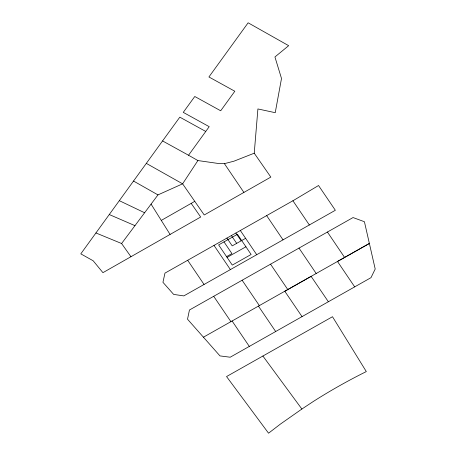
<?xml version="1.0" encoding="UTF-8"?>
<svg xmlns="http://www.w3.org/2000/svg" width="456" height="456" viewBox="0 0 456 456"><rect width="100%" height="100%" fill="white"/><g stroke="black" fill="none" stroke-linecap="round" stroke-linejoin="round"><path stroke-width="0.68" d="M146.336 163.385L182.617 183.831L204.242 214.987L270.835 177.093L254.237 153.199L257.908 108.944L275.236 112.689L281.5 78.472L274.934 56.96L288.671 45.68L248.132 22.8L208.922 76.967L234.823 91.251L220.693 110.785L194.775 96.49L183.266 112.37L209.207 126.677L188.539 155.239L162.57 140.932L80.797 253.855L93.166 260.769L102.931 272.665L200.674 217.027L191.195 203.376M254.237 153.199L233.974 161.179L224.409 163.658L218.242 163.47L197.893 160.552L182.617 183.831L157.97 194.894L121.598 243.515L130.952 256.728M162.57 140.932L179.818 117.152L205.736 131.448M301.878 409.032L280.44 424.063L268.555 433.2L226.546 376.559L332.492 316.72L366.305 371.577A532.585 473.693 -9.7 0 0 313.802 401.16L301.878 409.032L262.895 356.033M151.073 204.106L161.281 220.402L194.763 201.341M187.678 260.285L293.761 200.275L318.533 185.512L335.348 210.273L183.825 295.904L173.645 294.405L162.94 282.298L164.969 273.115L187.678 260.285L204.049 284.481M213.699 296.303L189.451 310.006L187.519 319.206L219.98 355.908L230.189 357.219L370.99 277.664L375.202 269.029L364.418 221.724L353.047 217.558L213.699 296.303L230.918 321.657L369.383 243.458L337.497 261.476L354.682 286.875M203.422 337.201L230.918 321.657M245.624 238.317L232.212 245.887L226.923 238.072M226.558 256.637L231.922 253.61L223.987 241.885M227.088 257.418L245.921 246.787M95.931 232.959L121.598 243.515M109.275 214.548L134.953 225.646M119.324 200.674L144.598 212.747M133.528 181.043L157.97 194.894M188.539 155.239L197.893 160.552M328.371 301.747L311.123 276.376L284.806 291.264L302.037 316.624M270.545 264.178L287.793 289.554M292.912 200.754L309.35 224.996M224.409 163.658L243.897 192.426M242.136 280.235L259.361 305.617M258.455 306.13L275.658 331.495M327.425 232.036L344.611 257.458M299.005 248.11L316.19 273.509M266.646 215.608L283.028 239.856M240.329 230.497L256.717 254.704M235.866 233.027L241.156 240.842M231.391 235.547L236.687 243.361M213.989 245.374L230.383 269.581M232.115 321.007L249.312 346.412M161.281 220.402L170.088 234.43M237.456 234.287L218.623 244.912L232.292 265.101L251.125 254.476L237.456 234.287"/></g></svg>
